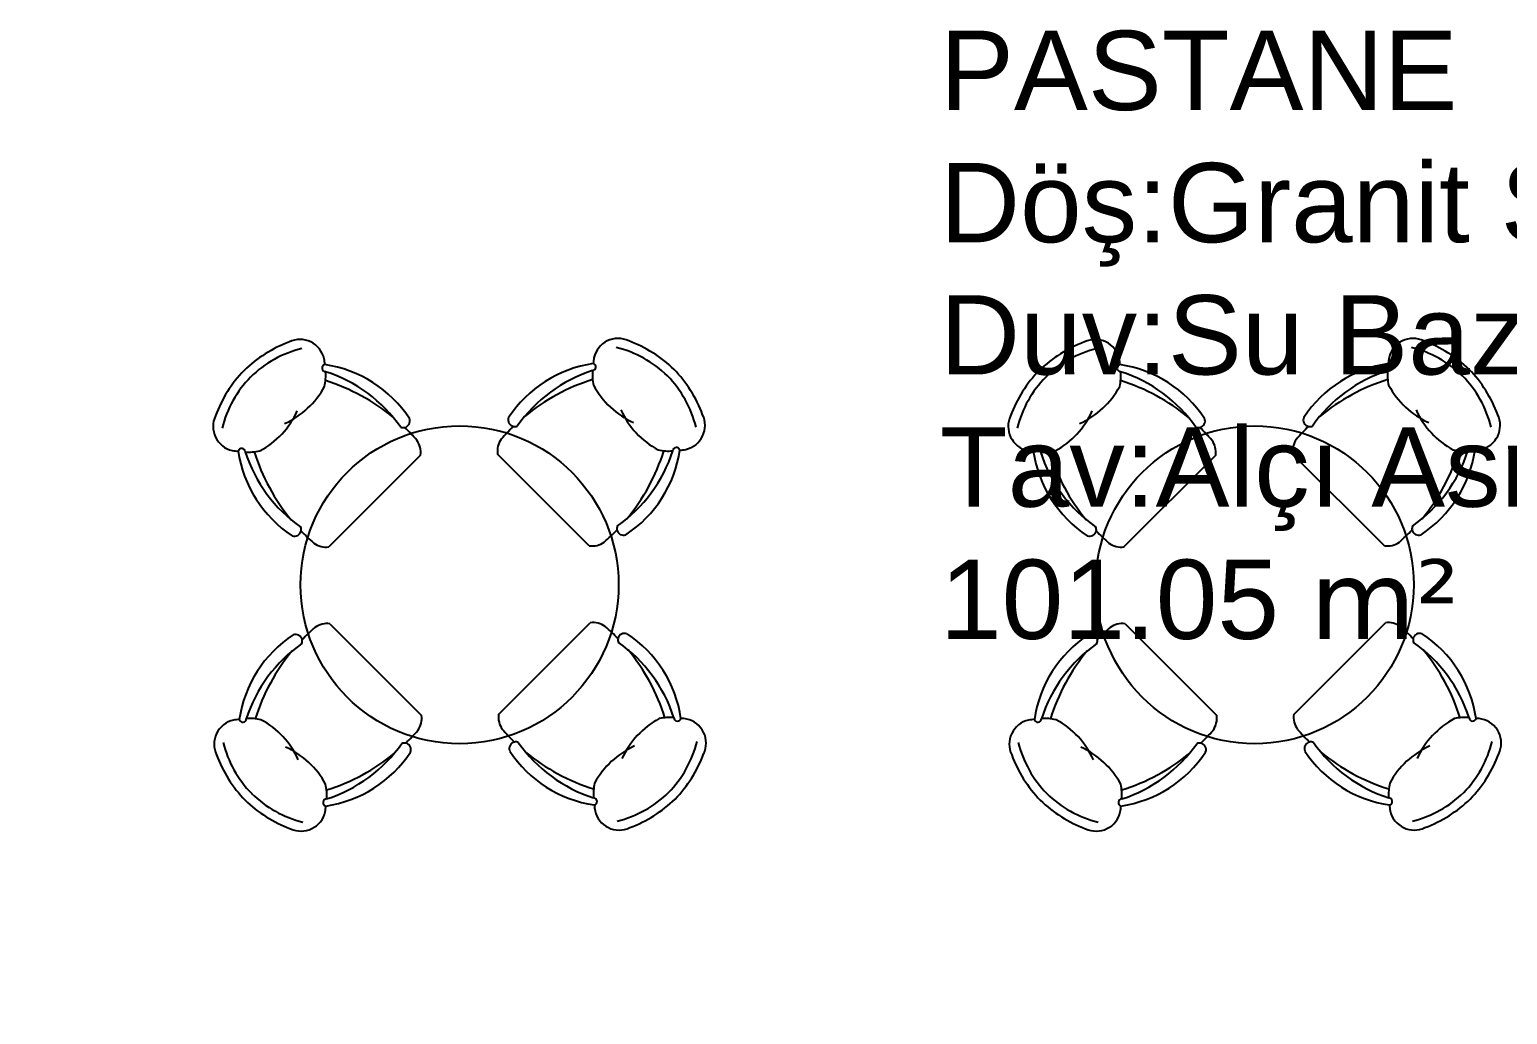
# Model space of a CAD drawing. Header units: millimetres. Extents: x 1443065 to 1517367, y 3763150 to 3779068.
# Drawn here: x 1477894 to 1478265.7, y 3769788.2 to 3770036.1 of the extents above; entities that cross this region are included whole.
import ezdxf

# ---------------------------------------------------------------- set-up
doc = ezdxf.new("R2010")
doc.units = ezdxf.units.MM
doc.layers.add('1 tefriş 2', color=8, linetype='Continuous')
doc.layers.add('1 tefriş ince', color=243, linetype='Continuous')
doc.layers.add('MAHAL', color=52, linetype='Continuous', lineweight=13)
doc.styles.get("Standard").update_dxf_attribs({"font": 'arial.ttf'})

# ---------------------------------------------------------------- blocks, each defined once
blk = doc.blocks.new('ERGEG')
blk.add_line((16.31, 0), (-16.31, 0))
for centre, radius, start, end in [((0.52, 13.71), 32.77, 90.9044, 114.6386), ((-0.52, 13.71), 32.77, 65.3614, 89.0956), ((-11.08, 37.64), 6.21, 109.4118, 212.2815), ((0.37, 15.89), 28.26, 90.7465, 121.0099), ((0.37, 15.89), 28.26, 90.7465, 121.0099), ((-0.37, 15.89), 28.26, 58.9901, 89.2535), ((-0.37, 15.89), 28.26, 58.9901, 89.2535), ((11.08, 37.64), 6.21, 327.7185, 70.5882), ((-9.79, 38.64), 7.84, 213.404, 224.3261), ((9.79, 38.64), 7.84, 315.6739, 326.596), ((9.37, 14.74), 30.87, 143.3506, 191.6561), ((18.66, 14.89), 37.01, 152.8623, 189.9408), ((18.66, 14.89), 37.01, 152.8623, 189.9408), ((31.96, 6.8), 50.39, 152.3519, 174.618), ((31.96, 6.8), 50.39, 152.3519, 174.618), ((-14.95, 32.38), 0.902, 317.8693, 119.4738), ((-14.95, 32.38), 0.902, 317.8693, 119.4738), ((-4.62, 40.06), 12.74, 220.6316, 237.3333), ((-4.62, 40.06), 12.74, 220.6316, 237.3333), ((-5.35, 49.82), 21.39, 253.2937, 290.8184), ((-5.35, 49.82), 21.39, 253.2937, 290.8184), ((5.35, 49.82), 21.39, 249.1816, 286.7063), ((5.35, 49.82), 21.39, 249.1816, 286.7063), ((4.62, 40.06), 12.74, 302.6667, 319.3684), ((4.62, 40.06), 12.74, 302.6667, 319.3684), ((-31.96, 6.8), 50.39, 5.382, 27.6481), ((-31.96, 6.8), 50.39, 5.382, 27.6481), ((14.95, 32.38), 0.902, 60.5262, 222.1307), ((14.95, 32.38), 0.902, 60.5262, 222.1307), ((-18.66, 14.89), 37.01, 350.0592, 27.1377), ((-18.66, 14.89), 37.01, 350.0592, 27.1377), ((-9.37, 14.74), 30.87, 348.3439, 36.6494), ((-19.33, 9.17), 1.67, 203.7938, 303.1502), ((31.96, 6.8), 50.39, 178.8951, 183.9437), ((-19.33, 9.17), 1.67, 303.1502, 336.2062), ((-19.33, 9.17), 1.67, 303.1502, 336.2062), ((19.33, 9.17), 1.67, 203.7938, 236.8498), ((19.33, 9.17), 1.67, 203.7938, 236.8498), ((-31.96, 6.8), 50.39, 356.0563, 1.1049), ((19.33, 9.17), 1.67, 236.8498, 336.2062), ((-13.08, 4.2), 5.3, 189.3833, 232.4935), ((13.08, 4.2), 5.3, 307.5065, 350.6167)]:
    blk.add_arc(centre, radius, start, end)
blk = doc.blocks.new('*U70')
at = {"layer": '1 tefriş ince'}
blk.add_blockref('ERGEG', (0, -23.24), dxfattribs=at)
blk = doc.blocks.new('*U71')
at = {"layer": '1 tefriş 2', "color": 0, "linetype": 'ByBlock', "lineweight": -2, "transparency": 16777216}
blk.add_blockref('*U70', (1505422.87, 3763452.01), dxfattribs=at)
for p, rotation in [((1505369.82, 3763398.58), 90.00000000000001), ((1505476.3, 3763398.96), 270), ((1505423.25, 3763345.53), 180)]:
    blk.add_blockref('*U70', p, dxfattribs=dict(at, rotation=rotation))
blk = doc.blocks.new('*U72')
at = {"layer": '1 tefriş ince'}
blk.add_blockref('ERGEG', (0, -23.24), dxfattribs=at)
blk = doc.blocks.new('*U73')
at = {"layer": '1 tefriş 2', "color": 0, "linetype": 'ByBlock', "lineweight": -2, "transparency": 16777216}
blk.add_blockref('*U72', (1505422.87, 3763452.01), dxfattribs=at)
for p, rotation in [((1505369.82, 3763398.58), 90.00000000000001), ((1505476.3, 3763398.96), 270), ((1505423.25, 3763345.53), 180)]:
    blk.add_blockref('*U72', p, dxfattribs=dict(at, rotation=rotation))

msp = doc.modelspace()

# ---------------------------------------------------------------- linework, layer by layer
at = {"layer": '1 tefriş 2'}
for centre in [(1478002.11, 3769896.36), (1478202.11, 3769896.36)]:
    msp.add_circle(centre, 40, dxfattribs=at)

# ---------------------------------------------------------------- block references
at = {"layer": '1 tefriş 2', "rotation": 44.99999999999999}
for name, p in [('*U71', (3074632.05, 44276.71)), ('*U73', (3074832.05, 44276.71))]:
    msp.add_blockref(name, p, dxfattribs=at)

# ---------------------------------------------------------------- texts
at = {"layer": 'MAHAL', "insert": (1478122.95, 3769882.44), "char_height": 19.965, "width": 332.7395, "attachment_point": 7}
msp.add_mtext('{\\f@Arial Unicode MS|b0|i0|c162|p34;PASTANE\\PDöş:Granit Seramik 60x60\\PDuv:Su Bazlı Boya\\PTav:Alçı Asma Tavan\\P101.05 \\fVerdana|b0|i0|c162|p34;m²}', dxfattribs=at)

doc.saveas('drawing.dxf')
